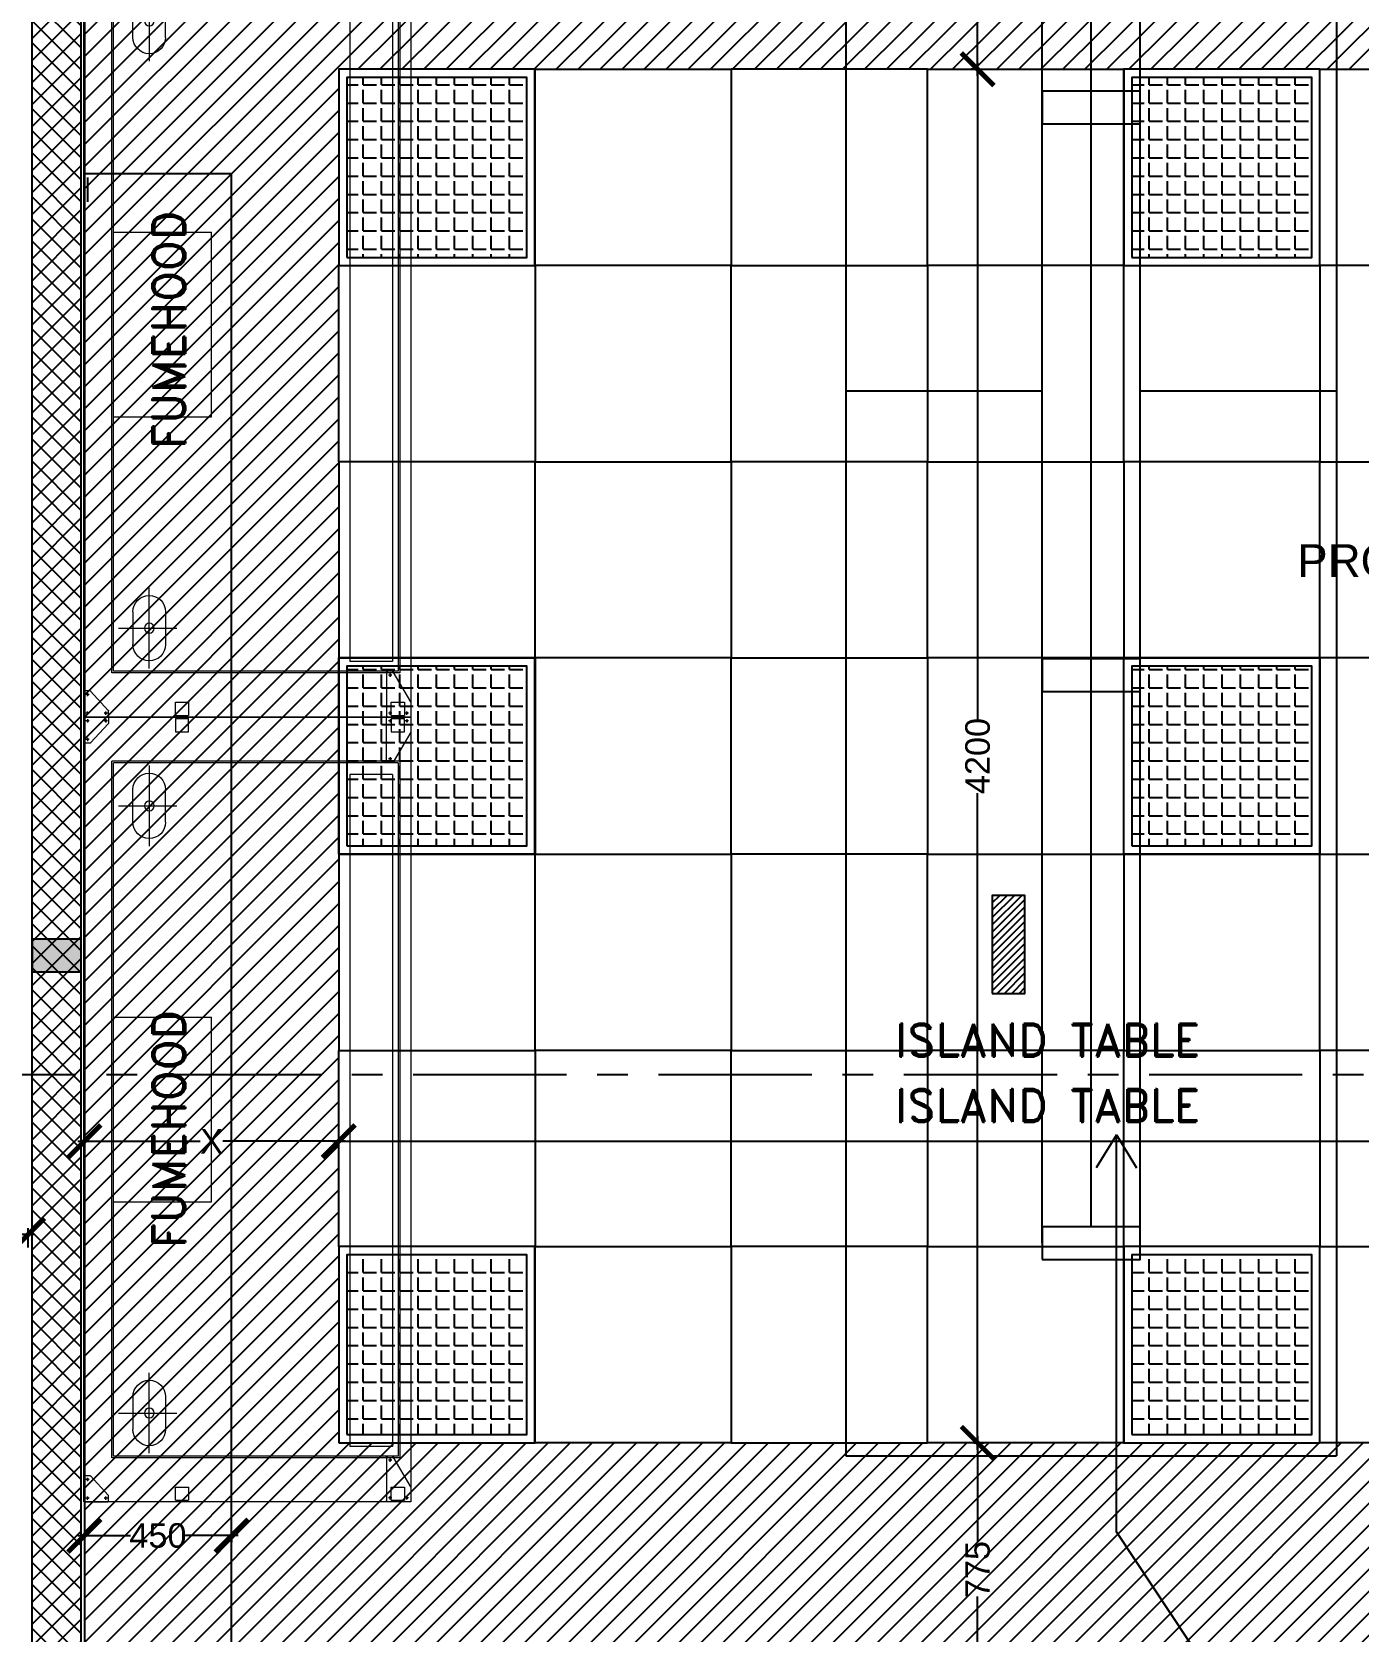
# Model space of a CAD drawing. Header units: millimetres. Extents: x -661525 to 498941, y 282148 to 1359693.
# Drawn here: x -340626 to -336568, y 444329 to 449222 of the extents above; entities that cross this region are included whole.
import ezdxf

# ---------------------------------------------------------------- set-up
doc = ezdxf.new("R2010")
doc.units = ezdxf.units.MM
doc.header["$LTSCALE"] = 2.5
doc.header["$PDMODE"] = 35
doc.header["$PDSIZE"] = 15
doc.linetypes.add('CENTER', pattern=[2, 1.25, -0.25, 0.25, -0.25])
doc.linetypes.add('DASHED', pattern=[0.75, 0.5, -0.25])
doc.layers.get('0').update_dxf_attribs({"linetype": 'CONTINUOUS'})
doc.layers.get('DEFPOINTS').update_dxf_attribs({"linetype": 'CONTINUOUS'})
for name, color, linetype in [('A-ANNO-GRID', 5, 'CENTER'), ('A-ANNO-TEXT', 7, 'CONTINUOUS'), ('A-COLS', 7, 'CONTINUOUS'), ('A-COLS-PATT', 252, 'CONTINUOUS'), ('A-WALL-2', 8, 'CONTINUOUS'), ('A-WALL-PATT-150', 8, 'CONTINUOUS'), ('A-WALL-PLAS', 8, 'CONTINUOUS'), ('CEILING', 11, 'CONTINUOUS'), ('I-FURN', 14, 'CONTINUOUS'), ('I-PART-FULL', 3, 'CONTINUOUS')]:
    doc.layers.add(name, color=color, linetype=linetype)
doc.layers.add('DIM', color=47, linetype='CONTINUOUS', lineweight=18)
doc.layers.add('lab furniture', color=34, linetype='CONTINUOUS', lineweight=18)
doc.styles.add('ARIAL', font='arial.ttf')
doc.styles.add('COMPLEX', font='complex.shx', dxfattribs={"width": 0.8})
doc.styles.add('ROMAND', font='ROMAND')
doc.dimstyles.new('TICK100', dxfattribs={"dimtxt": 250, "dimasz": 200, "dimexe": 150, "dimexo": 10, "dimgap": 50, "dimtad": 0, "dimdec": 0, "dimrnd": 5, "dimzin": 1, "dimdsep": 46, "dimtxsty": 'COMPLEX', "dimblk1": 'ARCHTICK', "dimblk2": 'ARCHTICK', "dimsah": 1, "dimcen": 0.09375, "dimdle": 150, "dimclrd": 11, "dimclre": 11, "dimclrt": 7, "dimadec": 0, "dimazin": 0, "dimtfac": 1, "dimtdec": 0, "dimtofl": 0, "dimtmove": 0, "dimatfit": 3, "dimldrblk": 'OPEN90', "dimfxl": 1, "dimtolj": 1, "dimtzin": 1, "dimarcsym": 0})

# ---------------------------------------------------------------- blocks, each defined once
blk = doc.blocks.new('LIGHTS')
at = {"layer": 'CEILING', "transparency": 33554687}
h = blk.add_hatch(dxfattribs=at)
h.set_pattern_fill('ANGLE', color=40, scale=8)
h.set_pattern_definition([(0, (-357159.19, 594292.36), (0, 55.88), [40.64, -15.24]), (90, (-357159.19, 594292.36), (-55.88, 3e-15), [40.64, -15.24])])
h.paths.add_polyline_path([(-357709.2, 594292.4), (-357159.2, 594292.4), (-357159.2, 594842.4), (-357709.2, 594842.4)])
at = {"layer": 'CEILING', "color": 40}
for points in [[(-357734.2, 594267.4), (-357134.2, 594267.4), (-357134.2, 594867.4), (-357734.2, 594867.4)], [(-357709.2, 594292.4), (-357159.2, 594292.4), (-357159.2, 594842.4), (-357709.2, 594842.4)]]:
    blk.add_lwpolyline(points, close=True, dxfattribs=at)
blk = doc.blocks.new('_ARCHTICK')
at = {"color": 0, "linetype": 'ByBlock', "const_width": 0.15}
blk.add_lwpolyline([(-0.5, -0.5), (0.5, 0.5)], dxfattribs=at)
blk = doc.blocks.new('*D180')
at = {"layer": 'CEILING', "color": 8, "lineweight": -2, "transparency": 16777216}
for p, q in [((-341657.6, 445544.1), (-341245.8, 445544.1)), ((-341637.6, 445504.6), (-341637.6, 445564.1)), ((-340617.6, 445544.1), (-341029.5, 445544.1)), ((-340637.6, 445504.6), (-340637.6, 445564.1))]:
    blk.add_line(p, q, dxfattribs=at)
at = {"layer": 'DEFPOINTS', "color": 0, "transparency": 16777216}
for p in [(-341637.6, 445544.1), (-341637.6, 445504.6), (-340637.6, 445504.6)]:
    blk.add_point(p, dxfattribs=at)
at = {"layer": 'CEILING', "color": 8, "lineweight": -2, "transparency": 16777216, "xscale": 100, "yscale": 100, "zscale": 100, "rotation": 180}
blk.add_blockref('_ARCHTICK', (-341637.6, 445544.1), dxfattribs=at)
at = {"layer": 'CEILING', "color": 8, "lineweight": -2, "transparency": 16777216, "xscale": 100, "yscale": 100, "zscale": 100}
blk.add_blockref('_ARCHTICK', (-340637.6, 445544.1), dxfattribs=at)
at = {"layer": 'CEILING', "color": 1, "transparency": 16777216, "insert": (-341137.6, 445544.1), "char_height": 75, "attachment_point": 5, "style": 'ARIAL'}
blk.add_mtext('\\A1;1000', dxfattribs=at)
blk = doc.blocks.new('*D188')
at = {"layer": 'CEILING', "color": 8, "lineweight": -2, "transparency": 16777216}
for p, q in [((-340485.6, 444623.6), (-340324.6, 444623.6)), ((-340465.6, 444627.9), (-340465.6, 444603.6)), ((-339995.3, 444623.6), (-340156.4, 444623.6)), ((-340015.3, 444627.9), (-340015.3, 444603.6))]:
    blk.add_line(p, q, dxfattribs=at)
at = {"layer": 'DEFPOINTS', "color": 0, "transparency": 16777216}
for p in [(-340465.6, 444627.9), (-340015.3, 444627.9), (-340015.3, 444623.6)]:
    blk.add_point(p, dxfattribs=at)
at = {"layer": 'CEILING', "color": 8, "lineweight": -2, "transparency": 16777216, "xscale": 100, "yscale": 100, "zscale": 100, "rotation": 180}
blk.add_blockref('_ARCHTICK', (-340465.6, 444623.6), dxfattribs=at)
at = {"layer": 'CEILING', "color": 8, "lineweight": -2, "transparency": 16777216, "xscale": 100, "yscale": 100, "zscale": 100}
blk.add_blockref('_ARCHTICK', (-340015.3, 444623.6), dxfattribs=at)
at = {"layer": 'CEILING', "color": 1, "transparency": 16777216, "insert": (-340240.5, 444623.6), "char_height": 75, "attachment_point": 5, "style": 'ARIAL'}
blk.add_mtext('\\A1;450', dxfattribs=at)
blk = doc.blocks.new('*D189')
at = {"layer": 'CEILING', "color": 8, "lineweight": -2, "transparency": 16777216}
for p, q in [((-340485.6, 445829.6), (-340111, 445829.6)), ((-340465.6, 445818.9), (-340465.6, 445849.6)), ((-339667.6, 445829.6), (-340042.3, 445829.6)), ((-339687.6, 445818.9), (-339687.6, 445849.6))]:
    blk.add_line(p, q, dxfattribs=at)
at = {"layer": 'DEFPOINTS', "color": 0, "transparency": 16777216}
for p in [(-340465.6, 445818.9), (-339687.6, 445829.6), (-339687.6, 445818.9)]:
    blk.add_point(p, dxfattribs=at)
at = {"layer": 'CEILING', "color": 8, "lineweight": -2, "transparency": 16777216, "xscale": 100, "yscale": 100, "zscale": 100, "rotation": 180}
blk.add_blockref('_ARCHTICK', (-340465.6, 445829.6), dxfattribs=at)
at = {"layer": 'CEILING', "color": 8, "lineweight": -2, "transparency": 16777216, "xscale": 100, "yscale": 100, "zscale": 100}
blk.add_blockref('_ARCHTICK', (-339687.6, 445829.6), dxfattribs=at)
at = {"layer": 'CEILING', "color": 1, "transparency": 16777216, "insert": (-340076.6, 445829.6), "char_height": 75, "attachment_point": 5, "style": 'ARIAL'}
blk.add_mtext('\\A1;X', dxfattribs=at)
blk = doc.blocks.new('*D190')
at = {"layer": 'CEILING', "color": 8, "lineweight": -2, "transparency": 16777216}
for p, q in [((-339707.6, 445829.6), (-335899.1, 445829.6)), ((-339687.6, 445818.9), (-339687.6, 445849.6)), ((-331867.6, 445829.6), (-335676.2, 445829.6)), ((-331887.6, 445805.5), (-331887.6, 445849.6))]:
    blk.add_line(p, q, dxfattribs=at)
at = {"layer": 'DEFPOINTS', "color": 0, "transparency": 16777216}
for p in [(-339687.6, 445818.9), (-331887.6, 445829.6), (-331887.6, 445805.5)]:
    blk.add_point(p, dxfattribs=at)
at = {"layer": 'CEILING', "color": 8, "lineweight": -2, "transparency": 16777216, "xscale": 100, "yscale": 100, "zscale": 100, "rotation": 180}
blk.add_blockref('_ARCHTICK', (-339687.6, 445829.6), dxfattribs=at)
at = {"layer": 'CEILING', "color": 8, "lineweight": -2, "transparency": 16777216, "xscale": 100, "yscale": 100, "zscale": 100}
blk.add_blockref('_ARCHTICK', (-331887.6, 445829.6), dxfattribs=at)
at = {"layer": 'CEILING', "color": 1, "transparency": 16777216, "insert": (-335787.6, 445829.6), "char_height": 75, "attachment_point": 5, "style": 'ARIAL'}
blk.add_mtext('\\A1;7800', dxfattribs=at)
blk = doc.blocks.new('*D192')
at = {"layer": 'CEILING', "color": 8, "lineweight": -2, "transparency": 16777216}
for p, q in [((-337746.3, 444907.5), (-337714.1, 444907.5)), ((-337734.1, 444927.5), (-337734.1, 444602.6)), ((-337734.1, 444112.2), (-337734.1, 444437.1)), ((-337746.3, 444132.2), (-337714.1, 444132.2))]:
    blk.add_line(p, q, dxfattribs=at)
at = {"layer": 'DEFPOINTS', "color": 0, "transparency": 16777216}
for p in [(-337746.3, 444907.5), (-337734.1, 444907.5), (-337746.3, 444132.2)]:
    blk.add_point(p, dxfattribs=at)
at = {"layer": 'CEILING', "color": 8, "lineweight": -2, "transparency": 16777216, "xscale": 100, "yscale": 100, "zscale": 100}
for p, rotation in [((-337734.1, 444907.5), 90), ((-337734.1, 444132.2), 270)]:
    blk.add_blockref('_ARCHTICK', p, dxfattribs=dict(at, rotation=rotation))
at = {"layer": 'CEILING', "color": 1, "transparency": 16777216, "insert": (-337734.1, 444519.9), "char_height": 75, "attachment_point": 5, "rotation": 90, "style": 'ARIAL'}
blk.add_mtext('\\A1;775', dxfattribs=at)
blk = doc.blocks.new('*D193')
at = {"layer": 'CEILING', "color": 8, "lineweight": -2, "transparency": 16777216}
for p, q in [((-337734.1, 449127.5), (-337734.1, 447120.7)), ((-337734.1, 449107.5), (-337714.1, 449107.5)), ((-337734.1, 444887.5), (-337734.1, 446894.3)), ((-337746.3, 444907.5), (-337714.1, 444907.5))]:
    blk.add_line(p, q, dxfattribs=at)
at = {"layer": 'DEFPOINTS', "color": 0, "transparency": 16777216}
for p in [(-337734.1, 449107.5), (-337734.1, 449107.5), (-337746.3, 444907.5)]:
    blk.add_point(p, dxfattribs=at)
at = {"layer": 'CEILING', "color": 8, "lineweight": -2, "transparency": 16777216, "xscale": 100, "yscale": 100, "zscale": 100}
for p, rotation in [((-337734.1, 449107.5), 90), ((-337734.1, 444907.5), 270)]:
    blk.add_blockref('_ARCHTICK', p, dxfattribs=dict(at, rotation=rotation))
at = {"layer": 'CEILING', "color": 1, "transparency": 16777216, "insert": (-337734.1, 447007.5), "char_height": 75, "attachment_point": 5, "rotation": 90, "style": 'ARIAL'}
blk.add_mtext('\\A1;4200', dxfattribs=at)
blk = doc.blocks.new('*D194')
at = {"layer": 'CEILING', "color": 8, "lineweight": -2, "transparency": 16777216}
for p, q in [((-337734.1, 449798.8), (-337734.1, 449477.5)), ((-337734.1, 449778.8), (-337754.1, 449778.8)), ((-337734.1, 449087.5), (-337734.1, 449408.8)), ((-337734.1, 449107.5), (-337754.1, 449107.5))]:
    blk.add_line(p, q, dxfattribs=at)
at = {"layer": 'DEFPOINTS', "color": 0, "transparency": 16777216}
for p in [(-337734.1, 449778.8), (-337734.1, 449778.8), (-337734.1, 449107.5)]:
    blk.add_point(p, dxfattribs=at)
at = {"layer": 'CEILING', "color": 8, "lineweight": -2, "transparency": 16777216, "xscale": 100, "yscale": 100, "zscale": 100}
for p, rotation in [((-337734.1, 449778.8), 90), ((-337734.1, 449107.5), 270)]:
    blk.add_blockref('_ARCHTICK', p, dxfattribs=dict(at, rotation=rotation))
at = {"layer": 'CEILING', "color": 1, "transparency": 16777216, "insert": (-337734.1, 449443.2), "char_height": 75, "attachment_point": 5, "rotation": 90, "style": 'ARIAL'}
blk.add_mtext('\\A1;X', dxfattribs=at)
blk = doc.blocks.new('1800')
at = {"layer": 'lab furniture', "color": 8, "ltscale": 40}
for p, q in [((38363625.4, 110674.7), (38363717.5, 110621.4)), ((38363715.5, 110600.2), (38363583.5, 110600.2)), ((38363719.5, 110617.9), (38363719.5, 110604.2)), ((38363581.7, 109750.4), (38363598.5, 109750.4)), ((38363599.9, 109749.9), (38363658.8, 109695.9)), ((38365959, 109749.9), (38365900.1, 109695.9)), ((38365977.2, 109750.4), (38365960.5, 109750.4)), ((38363659.5, 109694.3), (38363659.5, 109677.5)), ((38365899.5, 109694.3), (38365899.5, 109677.5))]:
    blk.add_line(p, q, dxfattribs=at)
at = {"layer": 'lab furniture', "color": 8, "ltscale": 300}
for p, q in [((38365933.5, 110674.7), (38365841.5, 110621.4)), ((38365844.5, 110641.2), (38363714.5, 110641.2)), ((38363714.5, 110641.2), (38363714.5, 109761.2)), ((38365839.5, 110636.2), (38363719.5, 110636.2)), ((38363719.5, 110636.2), (38363719.5, 109766.2)), ((38365839.5, 110636.2), (38365839.5, 109766.2)), ((38365844.5, 110641.2), (38365844.5, 109761.2)), ((38365803.9, 110618.7), (38363748.9, 110618.7)), ((38365803.9, 110618.7), (38365803.9, 110488.7)), ((38365839.5, 110617.9), (38365839.5, 110604.2)), ((38365843.5, 110600.2), (38365975.5, 110600.2)), ((38365856.5, 110612.2), (38365846.4, 110612.2)), ((38365851.5, 110617.3), (38365851.5, 110607.1)), ((38365803.9, 110488.7), (38363748.9, 110488.7)), ((38363714.5, 109761.2), (38365844.5, 109761.2)), ((38363719.5, 109766.2), (38365839.5, 109766.2))]:
    blk.add_line(p, q, dxfattribs=at)
at = {"layer": 'lab furniture', "color": 8, "ltscale": 20}
for p, q in [((38363624.5, 110655.2), (38363584.5, 110655.2)), ((38363624.5, 110655.2), (38363584.5, 110655.2)), ((38363584.5, 110615.2), (38363584.5, 110655.2)), ((38363624.5, 110615.2), (38363624.5, 110655.2)), ((38365934.5, 110655.2), (38365974.5, 110655.2)), ((38365934.5, 110615.2), (38365934.5, 110655.2)), ((38365974.5, 110615.2), (38365974.5, 110655.2)), ((38363584.5, 110615.2), (38363624.5, 110615.2)), ((38365974.5, 110615.2), (38365934.5, 110615.2)), ((38363624.5, 109995.2), (38363584.5, 109995.2)), ((38363584.5, 109955.2), (38363584.5, 109995.2)), ((38363624.5, 109955.2), (38363624.5, 109995.2)), ((38365934.5, 109995.2), (38365974.5, 109995.2)), ((38365934.5, 109955.2), (38365934.5, 109995.2)), ((38365974.5, 109955.2), (38365974.5, 109995.2)), ((38363584.5, 109955.2), (38363624.5, 109955.2)), ((38365974.5, 109955.2), (38365934.5, 109955.2))]:
    blk.add_line(p, q, dxfattribs=at)
at = {"layer": 'lab furniture', "color": 8}
for p, q in [((38363586.4, 110663.2), (38363596.5, 110663.2)), ((38363591.5, 110668.3), (38363591.5, 110658.1)), ((38365972.5, 110663.2), (38365962.4, 110663.2)), ((38365967.5, 110668.3), (38365967.5, 110658.1)), ((38363586.4, 110612.2), (38363596.5, 110612.2)), ((38363591.5, 110617.3), (38363591.5, 110607.1)), ((38363702.4, 110612.2), (38363712.5, 110612.2)), ((38363707.5, 110617.3), (38363707.5, 110607.1)), ((38365972.5, 110612.2), (38365962.4, 110612.2)), ((38365967.5, 110617.3), (38365967.5, 110607.1)), ((38363579.5, 110125.2), (38363579.5, 109675.2)), ((38364497, 109765.3), (38364497, 110065.2)), ((38364497, 110065.2), (38365062, 110065.2)), ((38365062, 109765.3), (38365062, 110065.2)), ((38363579.5, 109677.5), (38363579.5, 109748.2)), ((38363586.1, 109742.3), (38363596.2, 109742.3)), ((38363591.1, 109747.4), (38363591.1, 109737.2)), ((38365062, 109765.3), (38364497, 109765.3)), ((38365972.9, 109742.3), (38365962.7, 109742.3)), ((38365967.9, 109747.4), (38365967.9, 109737.2)), ((38365979.5, 109677.5), (38365979.5, 109748.2)), ((38365979.5, 109677.5), (38365979.5, 109748.2)), ((38363657.2, 109675.2), (38363581.7, 109675.2)), ((38363586.1, 109686.8), (38363596.2, 109686.8)), ((38363591.1, 109691.9), (38363591.1, 109681.7)), ((38363642.9, 109686.8), (38363653, 109686.8)), ((38363647.9, 109691.9), (38363647.9, 109681.7)), ((38365901.7, 109675.2), (38365977.2, 109675.2)), ((38365916.1, 109686.8), (38365905.9, 109686.8)), ((38365911, 109691.9), (38365911, 109681.7)), ((38365972.9, 109686.8), (38365962.7, 109686.8)), ((38365967.9, 109691.9), (38365967.9, 109681.7))]:
    blk.add_line(p, q, dxfattribs=at)
at = {"layer": 'lab furniture', "color": 8, "ltscale": 85}
for p, q in [((38363748.9, 110618.7), (38363748.9, 110488.7)), ((38363901.2, 109925.2), (38363801.2, 109925.2)), ((38365657.8, 109925.2), (38365757.8, 109925.2)), ((38363901.2, 109825.2), (38363801.2, 109825.2)), ((38365657.8, 109825.2), (38365757.8, 109825.2))]:
    blk.add_line(p, q, dxfattribs=at)
at = {"layer": 'lab furniture', "color": 8, "ltscale": 30}
for p, q in [((38363850.9, 109781.2), (38363851.2, 109959.7)), ((38365708, 109781.2), (38365707.8, 109959.7)), ((38363727.9, 109875.2), (38363974.4, 109875.2)), ((38365831, 109875.2), (38365584.5, 109875.2))]:
    blk.add_line(p, q, dxfattribs=at)
at = {"layer": 'lab furniture', "color": 8}
blk.add_lwpolyline([(38363579.5, 110675.2), (38363579.5, 109675.2), (38365979.5, 109675.2), (38365979.5, 110675.2)], close=True, dxfattribs=at)
at = {"layer": 'lab furniture', "color": 8, "ltscale": 40}
for centre in [(38363591.5, 110663.2), (38365967.5, 110663.2), (38363591.5, 110612.2), (38363707.5, 110612.2), (38365967.5, 110612.2), (38363591.1, 109742.3), (38365967.8, 109742.3), (38363591.1, 109686.8), (38363647.9, 109686.8), (38365911, 109686.8), (38365967.8, 109686.8)]:
    blk.add_circle(centre, 2.5, dxfattribs=at)
at = {"layer": 'lab furniture', "color": 8, "ltscale": 300}
blk.add_circle((38365851.5, 110612.2), 2.5, dxfattribs=at)
at = {"layer": 'lab furniture', "color": 8, "ltscale": 85}
for centre in [(38363851.2, 109875.2), (38365707.8, 109875.2)]:
    blk.add_circle(centre, 15, dxfattribs=at)
at = {"layer": 'lab furniture', "color": 8, "ltscale": 40}
for centre, radius, start, end in [((38363623.4, 110671.2), 4, 59.9314, 90), ((38363715.5, 110604.2), 4, 270, 0), ((38363715.5, 110617.9), 4, 0, 59.9314), ((38365975.5, 110604.2), 4, 270, 0), ((38363581.7, 109748.2), 2.27, 90, 180), ((38363598.5, 109748.2), 2.27, 47.5029, 90), ((38365960.5, 109748.2), 2.27, 90, 132.4971), ((38365977.2, 109748.2), 2.27, 0, 90), ((38365981.7, 109748.2), 2.27, 90, 180), ((38363657.2, 109694.3), 2.27, 0, 47.5029), ((38365901.7, 109694.3), 2.27, 132.4971, 180), ((38363657.2, 109677.5), 2.27, 270, 0), ((38365901.7, 109677.5), 2.27, 180, 270)]:
    blk.add_arc(centre, radius, start, end, dxfattribs=at)
at = {"layer": 'lab furniture', "color": 8}
for centre, start, end in [((38365935.5, 110671.2), 90, 120.0686), ((38363583.5, 110604.2), 180, 270)]:
    blk.add_arc(centre, 4, start, end, dxfattribs=at)
at = {"layer": 'lab furniture', "color": 8, "ltscale": 300}
for centre, start, end in [((38365843.5, 110617.9), 120.0686, 180), ((38365843.5, 110604.2), 180, 270)]:
    blk.add_arc(centre, 4, start, end, dxfattribs=at)
at = {"layer": 'lab furniture', "color": 8, "ltscale": 85}
for centre, start, end in [((38363801.2, 109875.2), 90, 270), ((38363901.2, 109875.2), 270, 90), ((38365657.8, 109875.2), 90, 270), ((38365757.8, 109875.2), 270, 90)]:
    blk.add_arc(centre, 50, start, end, dxfattribs=at)

msp = doc.modelspace()

# ---------------------------------------------------------------- hatches: boundary and pattern name
at = {"layer": 'A-COLS-PATT'}
h = msp.add_hatch(color=254, dxfattribs=at)
h.dxf.hatch_style = 1
h.paths.add_polyline_path([(-340625.6, 446347.2), (-340475.6, 446347.2), (-340475.6, 446447.2), (-340625.6, 446447.2)])
at = {"layer": 'A-WALL-PATT-150'}
h = msp.add_hatch(dxfattribs=at)
h.set_pattern_fill('ANSI37', color=254, scale=15, angle=360, style=0)
h.set_pattern_definition([(45, (2e-09, -328214.335), (-33.6759605, 33.6759605), []), (135, (2e-09, -328214.335), (-33.6759605, -33.6759605), [])])
h.paths.add_polyline_path([(-340626.6, 452862.8), (-340476.6, 452862.8), (-340475.6, 453651.8), (-340625.6, 453651.8)])
h.paths.add_polyline_path([(-340475.6, 451942.8), (-340625.6, 451942.8), (-340625.6, 443024.3), (-340475.6, 443024.3)])
at = {"layer": 'CEILING', "transparency": 33554607}
h = msp.add_hatch(dxfattribs=at)
h.set_pattern_fill('ANSI31', color=254, scale=15)
h.set_pattern_definition([(45, (-674992.925, 1033030.065), (-33.6759605, 33.6759605), [])])
h.paths.add_polyline_path([(-340100.6, 448788.2), (-340465.6, 448788.2), (-340465.6, 444134.9), (-340100.6, 444134.9)])
h.paths.add_polyline_path([(-340015.3, 448788.2), (-340100.6, 448788.2), (-340100.6, 444134.9), (-340015.3, 444134.9)], flags=17)
h.paths.add_polyline_path([(-333536, 443088.1), (-335100.3, 443088.1), (-335100.3, 443377.7, -0.184629), (-335167, 443352.2), (-335167, 442946.7)])
h.paths.add_polyline_path([(-332637.6, 443617.6), (-333087.6, 443578.6), (-333087.6, 443552.2, -0.414214), (-332987.6, 443452.2), (-332637.6, 443452.2)])
h.paths.add_polyline_path([(-332637.6, 444120.2), (-333087.6, 444120.2), (-333087.6, 443578.6), (-332637.6, 443617.6)])
h.paths.add_polyline_path([(-336100.6, 444907.5), (-336550.6, 444907.5), (-336550.6, 444132.2), (-336100.6, 444132.2)])
h.paths.add_polyline_path([(-337246.3, 444120.2), (-337696.3, 444120.2), (-337696.3, 443452.2), (-337346.3, 443452.2, -0.414214), (-337246.3, 443552.2)])
h.paths.add_polyline_path([(-337246.3, 443352.2, -0.414214), (-337346.3, 443452.2), (-337696.3, 443452.2), (-337696.3, 443179.1), (-337246.3, 443218.1)])
h.paths.add_polyline_path([(-337246.3, 443218.1), (-337696.3, 443179.1), (-337696.3, 442727.4), (-337246.3, 442766.4)])
h.paths.add_polyline_path([(-337246.3, 442766.4), (-337696.3, 442727.4), (-337696.3, 442640.8), (-337246.3, 442679.5)])
h.paths.add_polyline_path([(-336637.6, 442819.2), (-337246.3, 442766.4), (-337246.3, 442679.5), (-336637.6, 442731.8)])
h.paths.add_polyline_path([(-336637.6, 443270.9), (-337246.3, 443218.1), (-337246.3, 442766.4), (-336637.6, 442819.2)])
h.paths.add_polyline_path([(-336637.6, 443384.1), (-336550.6, 443384.1), (-336550.6, 443452.2), (-337146.3, 443452.2, -0.414214), (-337246.3, 443352.2), (-337246.3, 443218.1), (-336637.6, 443270.9)])
h.paths.add_polyline_path([(-336550.6, 444120.2), (-337246.3, 444120.2), (-337246.3, 443552.2, -0.414214), (-337146.3, 443452.2), (-336550.6, 443452.2)])
h.paths.add_polyline_path([(-336100.6, 444120.2), (-336550.6, 444120.2), (-336550.6, 443452.2), (-336100.6, 443452.2)])
h.paths.add_polyline_path([(-335167, 444120.2), (-336100.6, 444120.2), (-336100.6, 443452.2), (-335267, 443452.2, -0.414214), (-335167, 443552.2)])
h.paths.add_polyline_path([(-336100.6, 443452.2), (-336550.6, 443452.2), (-336550.6, 443384.1), (-336100.6, 443384.1)])
h.paths.add_polyline_path([(-335267, 443452.2), (-336100.6, 443452.2), (-336100.6, 443384.1), (-336013.6, 443384.1), (-336013.6, 443325), (-335246.4, 443391.5, -0.164671)])
h.paths.add_polyline_path([(-335167, 443352.2, -0.233609), (-335246.4, 443391.5), (-336013.6, 443325), (-336013.6, 442873.3), (-335167, 442946.7)])
h.paths.add_polyline_path([(-335167, 442946.7), (-336013.6, 442873.3), (-336013.6, 442784.2), (-335167, 442784.2)])
h.paths.add_polyline_path([(-333087.6, 443126.9), (-335167, 442946.7), (-335167, 442784.2), (-334709.3, 442784.2), (-334709.3, 442784.2), (-334634.3, 442784.2), (-333087.6, 442784.2)])
h.paths.add_polyline_path([(-332637.6, 443165.9), (-333087.6, 443126.9), (-333087.6, 442784.2), (-334634.3, 442784.2), (-334634.3, 442739.3), (-334268.4, 442739.3), (-334268.4, 442739.3), (-334265.4, 442739.3), (-334077.4, 442717.8), (-334077.4, 442739.3), (-334077.4, 442739.3), (-334077.4, 442739.3), (-334071.4, 442739.3), (-334071.4, 442739.3), (-333815.4, 442739.3), (-333815.4, 442738.3), (-333568.4, 442738.3), (-333568.4, 442739.3), (-333565.3, 442739.3), (-333565.3, 442717.3), (-333377.4, 442717.3), (-333377.4, 442739.3), (-333374.4, 442739.3), (-333008.5, 442739.3), (-333008.5, 442784.2), (-332933.5, 442784.2), (-332637.6, 442784.2)])
h.paths.add_polyline_path([(-332637.6, 443452.2), (-332987.6, 443452.2, -0.414214), (-333087.6, 443352.2), (-333087.6, 443126.9), (-332637.6, 443165.9)])
h.paths.add_polyline_path([(-333087.6, 443372.2, -0.414214), (-333167.6, 443452.2, -0.414214), (-333087.6, 443532.2), (-333087.6, 444120.2), (-335167, 444120.2), (-335167, 443552.2, -0.49886), (-335070.9, 443424.6), (-333536, 443424.6), (-333536, 443088.1), (-333087.6, 443126.9)])
h.paths.add_polyline_path([(-340100.6, 449778.8), (-340465.6, 449778.8), (-340465.6, 448788.2), (-340100.6, 448788.2)])
h.paths.add_polyline_path([(-336550.6, 449778.8), (-337689.6, 449778.8), (-339465.6, 449778.8), (-340100.6, 449778.8), (-340100.6, 448788.2), (-340015.3, 448788.2), (-340015.3, 444134.9), (-339572.5, 444134.9), (-337796.3, 444132.2), (-337696.3, 444132.2), (-336550.6, 444132.2), (-336550.6, 444907.5), (-336687.6, 444907.5), (-337287.6, 444907.5), (-337887.6, 444907.5), (-338487.6, 444907.5), (-339087.6, 444907.5), (-339687.6, 444907.5), (-339687.6, 445507.5), (-339687.6, 446107.5), (-339687.6, 446707.5), (-339687.6, 447307.5), (-339687.6, 447907.5), (-339687.6, 448507.5), (-339687.6, 449107.5), (-339087.6, 449107.5), (-338487.6, 449107.5), (-337887.6, 449107.5), (-337287.6, 449107.5), (-336687.6, 449107.5), (-336550.6, 449107.5)])
h.paths.add_polyline_path([(-336100.6, 449778.8), (-336550.6, 449778.8), (-336550.6, 449107.5), (-336100.6, 449107.5)])
h.paths.add_polyline_path([(-332550.6, 449778.8), (-336100.6, 449778.8), (-336100.6, 449107.5), (-336087.6, 449107.5), (-335487.6, 449107.5), (-334887.6, 449107.5), (-334287.6, 449107.5), (-333687.6, 449107.5), (-333087.6, 449107.5), (-332550.6, 449107.5)])
h.paths.add_polyline_path([(-334292, 449225), (-335856.3, 449225), (-335856.3, 449561.5), (-334292, 449561.5)], flags=16)
h.paths.add_polyline_path([(-332100.6, 449778.8), (-332550.6, 449778.8), (-332550.6, 449107.5), (-332487.6, 449107.5), (-332100.6, 449107.5)])
h.paths.add_polyline_path([(-331437.6, 449778.8), (-332100.6, 449778.8), (-332100.6, 449107.5), (-331887.6, 449107.5), (-331887.6, 448507.5), (-331887.6, 447907.5), (-331887.6, 447307.5), (-331887.6, 446707.5), (-331887.6, 446107.5), (-331887.6, 445507.5), (-331887.6, 444907.5), (-332100.6, 444907.5), (-332100.6, 444152.9), (-331437.6, 444152.9), (-331437.6, 445152.9)])
h.paths.add_polyline_path([(-332100.6, 444907.5), (-332487.6, 444907.5), (-332550.6, 444907.5), (-332550.6, 444152.9), (-332100.6, 444152.9)])
h.paths.add_polyline_path([(-332550.6, 444907.5), (-333087.6, 444907.5), (-333687.6, 444907.5), (-334287.6, 444907.5), (-334887.6, 444907.5), (-335487.6, 444907.5), (-336100.6, 444907.5), (-336100.6, 444132.2), (-332637.6, 444132.2), (-332637.6, 444152.9), (-332550.6, 444152.9)])
h.paths.add_polyline_path([(-334097.5, 444341.2), (-335661.8, 444341.2), (-335661.8, 444677.7), (-334097.5, 444677.7)], flags=16)
h.paths.add_polyline_path([(-335813, 449209.6), (-334309.3, 449209.6), (-334309.3, 449615.2), (-335813, 449615.2)], flags=24)
h.paths.add_polyline_path([(-335618.5, 444325.8), (-334114.8, 444325.8), (-334114.8, 444731.5), (-335618.5, 444731.5)], flags=24)
h.paths.add_polyline_path([(-336315.2, 443731.6), (-336097.2, 443731.6), (-336097.2, 443886.2), (-336315.2, 443886.2)], flags=9)
h.paths.add_polyline_path([(-335473.5, 443398.6), (-335473.5, 443506), (-335628, 443506), (-335628, 443398.6)], flags=9)
h.paths.add_polyline_path([(-334235.9, 443731.6), (-334017.9, 443731.6), (-334017.9, 443886.2), (-334235.9, 443886.2)], flags=24)
h.paths.add_polyline_path([(-332967, 443729.3), (-332754.6, 443729.3), (-332754.6, 443883.9), (-332967, 443883.9)], flags=24)
h.paths.add_polyline_path([(-340344.8, 444545.8), (-340132.5, 444545.8), (-340132.5, 444700.3), (-340344.8, 444700.3)], flags=24)
h.paths.add_polyline_path([(-340130.2, 445751.1), (-340022.9, 445751.1), (-340022.9, 445905.7), (-340130.2, 445905.7)], flags=9)
at = {"layer": 'CEILING', "transparency": 33554687}
h = msp.add_hatch(dxfattribs=at)
h.set_pattern_fill('ANSI31', color=5, scale=5)
h.set_pattern_definition([(45, (-332937.645, 446281.522), (-11.22532, 11.22532), [])])
h.paths.add_polyline_path([(-337689.6, 446281.5), (-337589.6, 446281.5), (-337589.6, 446581.5), (-337689.6, 446581.5)])
h.paths.add_polyline_path([(-333037.6, 446281.5), (-332937.6, 446281.5), (-332937.6, 446581.5), (-333037.6, 446581.5)])

# ---------------------------------------------------------------- linework, layer by layer
at = {"layer": 'A-ANNO-GRID', "color": 252, "ltscale": 150}
msp.add_line((-397960.1, 446034.1), (-318611.4, 446034.1), dxfattribs=at)
at = {"layer": 'A-ANNO-TEXT', "color": 254, "ltscale": 0.5}
for p, q in [((-337310, 445849.1, 4.9), (-337372.1, 445748.1, 4.9)), ((-337310, 445849.1, 4.9), (-337372.1, 445748.1, 4.9)), ((-337310, 444635, 4.9), (-337310, 445849.1, 4.9)), ((-337310, 445849.1, 4.9), (-337247.9, 445748.1, 4.9)), ((-337310, 444635, 4.9), (-337310, 445849.1, 4.9)), ((-337310, 445849.1, 4.9), (-337247.9, 445748.1, 4.9)), ((-337016.2, 444192.8, 4.9), (-337310, 444635, 4.9))]:
    msp.add_line(p, q, dxfattribs=at)
at = {"layer": 'A-COLS', "color": 254}
msp.add_lwpolyline([(-340625.6, 446347.2), (-340475.6, 446347.2), (-340475.6, 446447.2), (-340625.6, 446447.2)], close=True, dxfattribs=at)
at = {"layer": 'A-WALL-2', "color": 254}
for p, q in [((-340625.6, 443024.3), (-340625.6, 451942.8)), ((-340475.6, 443024.3), (-340475.6, 451942.8))]:
    msp.add_line(p, q, dxfattribs=at)
at = {"layer": 'A-WALL-PLAS', "color": 254}
msp.add_lwpolyline([(-340465.6, 451952.8), (-340465.6, 443037.3)], dxfattribs=at)
at = {"layer": 'CEILING'}
for points in [[(-339687.6, 448507.5), (-339087.6, 448507.5), (-339087.6, 449107.5), (-339687.6, 449107.5)], [(-338487.6, 448507.5), (-339087.6, 448507.5), (-339087.6, 449107.5), (-338487.6, 449107.5)], [(-338487.6, 448507.5), (-337887.6, 448507.5), (-337887.6, 449107.5), (-338487.6, 449107.5)], [(-337287.6, 448507.5), (-337887.6, 448507.5), (-337887.6, 449107.5), (-337287.6, 449107.5)], [(-337287.6, 448507.5), (-336687.6, 448507.5), (-336687.6, 449107.5), (-337287.6, 449107.5)], [(-336087.6, 448507.5), (-336687.6, 448507.5), (-336687.6, 449107.5), (-336087.6, 449107.5)], [(-339687.6, 448507.5), (-339087.6, 448507.5), (-339087.6, 447907.5), (-339687.6, 447907.5)], [(-338487.6, 448507.5), (-339087.6, 448507.5), (-339087.6, 447907.5), (-338487.6, 447907.5)], [(-338487.6, 448507.5), (-337887.6, 448507.5), (-337887.6, 447907.5), (-338487.6, 447907.5)], [(-337287.6, 448507.5), (-337887.6, 448507.5), (-337887.6, 447907.5), (-337287.6, 447907.5)], [(-337287.6, 448507.5), (-336687.6, 448507.5), (-336687.6, 447907.5), (-337287.6, 447907.5)], [(-336087.6, 448507.5), (-336687.6, 448507.5), (-336687.6, 447907.5), (-336087.6, 447907.5)], [(-339687.6, 447307.5), (-339087.6, 447307.5), (-339087.6, 447907.5), (-339687.6, 447907.5)], [(-338487.6, 447307.5), (-339087.6, 447307.5), (-339087.6, 447907.5), (-338487.6, 447907.5)], [(-338487.6, 447307.5), (-337887.6, 447307.5), (-337887.6, 447907.5), (-338487.6, 447907.5)], [(-337287.6, 447307.5), (-337887.6, 447307.5), (-337887.6, 447907.5), (-337287.6, 447907.5)], [(-337287.6, 447307.5), (-336687.6, 447307.5), (-336687.6, 447907.5), (-337287.6, 447907.5)], [(-336087.6, 447307.5), (-336687.6, 447307.5), (-336687.6, 447907.5), (-336087.6, 447907.5)], [(-339687.6, 447307.5), (-339087.6, 447307.5), (-339087.6, 446707.5), (-339687.6, 446707.5)], [(-338487.6, 447307.5), (-339087.6, 447307.5), (-339087.6, 446707.5), (-338487.6, 446707.5)], [(-338487.6, 447307.5), (-337887.6, 447307.5), (-337887.6, 446707.5), (-338487.6, 446707.5)], [(-337287.6, 447307.5), (-337887.6, 447307.5), (-337887.6, 446707.5), (-337287.6, 446707.5)], [(-337287.6, 447307.5), (-336687.6, 447307.5), (-336687.6, 446707.5), (-337287.6, 446707.5)], [(-336087.6, 447307.5), (-336687.6, 447307.5), (-336687.6, 446707.5), (-336087.6, 446707.5)], [(-339687.6, 446107.5), (-339087.6, 446107.5), (-339087.6, 446707.5), (-339687.6, 446707.5)], [(-338487.6, 446107.5), (-339087.6, 446107.5), (-339087.6, 446707.5), (-338487.6, 446707.5)], [(-338487.6, 446107.5), (-337887.6, 446107.5), (-337887.6, 446707.5), (-338487.6, 446707.5)], [(-337287.6, 446107.5), (-337887.6, 446107.5), (-337887.6, 446707.5), (-337287.6, 446707.5)], [(-337287.6, 446107.5), (-336687.6, 446107.5), (-336687.6, 446707.5), (-337287.6, 446707.5)], [(-336087.6, 446107.5), (-336687.6, 446107.5), (-336687.6, 446707.5), (-336087.6, 446707.5)], [(-339687.6, 446107.5), (-339087.6, 446107.5), (-339087.6, 445507.5), (-339687.6, 445507.5)], [(-338487.6, 446107.5), (-339087.6, 446107.5), (-339087.6, 445507.5), (-338487.6, 445507.5)], [(-338487.6, 446107.5), (-337887.6, 446107.5), (-337887.6, 445507.5), (-338487.6, 445507.5)], [(-337287.6, 446107.5), (-337887.6, 446107.5), (-337887.6, 445507.5), (-337287.6, 445507.5)], [(-337287.6, 446107.5), (-336687.6, 446107.5), (-336687.6, 445507.5), (-337287.6, 445507.5)], [(-336087.6, 446107.5), (-336687.6, 446107.5), (-336687.6, 445507.5), (-336087.6, 445507.5)], [(-339687.6, 444907.5), (-339087.6, 444907.5), (-339087.6, 445507.5), (-339687.6, 445507.5)], [(-338487.6, 444907.5), (-339087.6, 444907.5), (-339087.6, 445507.5), (-338487.6, 445507.5)], [(-338487.6, 444907.5), (-337887.6, 444907.5), (-337887.6, 445507.5), (-338487.6, 445507.5)], [(-337287.6, 444907.5), (-337887.6, 444907.5), (-337887.6, 445507.5), (-337287.6, 445507.5)], [(-337287.6, 444907.5), (-336687.6, 444907.5), (-336687.6, 445507.5), (-337287.6, 445507.5)], [(-336087.6, 444907.5), (-336687.6, 444907.5), (-336687.6, 445507.5), (-336087.6, 445507.5)]]:
    msp.add_lwpolyline(points, close=True, dxfattribs=at)
at = {"layer": 'CEILING', "color": 8, "linetype": 'DASHED'}
msp.add_lwpolyline([(-340015.3, 448788.2), (-340465.6, 448788.2), (-340465.6, 444134.9), (-340015.3, 444134.9)], close=True, dxfattribs=at)
at = {"layer": 'CEILING', "color": 5}
msp.add_lwpolyline([(-337689.6, 446281.5), (-337589.6, 446281.5), (-337589.6, 446581.5), (-337689.6, 446581.5)], close=True, dxfattribs=at)
at = {"layer": 'DIM', "color": 254}
msp.add_line((-340465.6, 444726.9), (-340465.6, 444626.9), dxfattribs=at)
at = {"layer": 'I-FURN', "color": 254}
for p, q in [((-338137.1, 451377.8), (-338137.1, 444867.8)), ((-336637.1, 451377.8), (-336637.1, 444867.8)), ((-337537.1, 445517.8), (-337537.1, 450727.8)), ((-337237.1, 448147.8), (-337237.1, 450743.8)), ((-337387.1, 449041.1), (-337387.1, 450677.8)), ((-337387.1, 448172.8), (-337387.1, 449600.3)), ((-337387.1, 445567.8), (-337387.1, 448941.1)), ((-337237.1, 445567.8), (-337237.1, 448197.8)), ((-337537.1, 448122.8), (-338137.1, 448122.8)), ((-337537.1, 448122.8), (-338137.1, 448122.8)), ((-336637.1, 448122.8), (-337237.1, 448122.8)), ((-336637.1, 448122.8), (-337237.1, 448122.8)), ((-338137.1, 444867.8), (-336637.1, 444867.8))]:
    msp.add_line(p, q, dxfattribs=at)
for points in [[(-337537.1, 448941.1), (-337237.1, 448941.1), (-337237.1, 449041.1), (-337537.1, 449041.1)], [(-337537.1, 447204.5), (-337237.1, 447204.5), (-337237.1, 447304.5), (-337537.1, 447304.5)], [(-337537.1, 445467.8), (-337237.1, 445467.8), (-337237.1, 445567.8), (-337537.1, 445567.8)]]:
    msp.add_lwpolyline(points, close=True, dxfattribs=at)
at = {"layer": 'I-PART-FULL', "color": 254}
msp.add_line((-340455.6, 448776.8), (-340455.6, 448701.8), dxfattribs=at)

# ---------------------------------------------------------------- block references
at = {"layer": 'CEILING'}
for p in [(18046.5, -145759.9), (20446.5, -145759.9), (18046.5, -147559.9), (20446.5, -147559.9), (18046.5, -149359.9), (20446.5, -149359.9)]:
    msp.add_blockref('LIGHTS', p, dxfattribs=at)
at = {"layer": 'lab furniture', "color": 254, "xscale": -1, "rotation": 269.9999999999999}
for p in [(-450142.3, -37916452.6), (-450142.3, -37918852.6)]:
    msp.add_blockref('1800', p, dxfattribs=at)

# ---------------------------------------------------------------- texts
at = {"layer": 'A-ANNO-TEXT', "color": 254, "style": 'ROMAND'}
for s, rotation, p in [('FUMEHOOD', 90, (-340157.2, 447946.4)), ('FUMEHOOD', 90, (-340157.2, 445502.4)), ('ISLAND TABLE', 360, (-337987.2, 446089.1)), ('ISLAND TABLE', 360, (-337987.2, 445888.6))]:
    msp.add_text(s, height=100, rotation=rotation, dxfattribs=at).set_placement(p)
at = {"layer": 'CEILING', "color": 0, "ltscale": 0.5, "insert": (-335014.5, 447604.7), "char_height": 100, "width": 2623.643, "attachment_point": 6, "style": 'ROMAND'}
msp.add_mtext('\\A1;\\pxqc;{\\f@Arial Unicode MS|b0|i0|c0|p34;\\C5;PROJECTOR}', dxfattribs=at)

# ---------------------------------------------------------------- dimensions: what is measured, and where the dimension line sits
at = {"layer": 'CEILING'}
dim = msp.add_linear_dim(base=(-337734.1, 449778.8), p1=(-337734.1, 449107.5), p2=(-337734.1, 449778.8), angle=90, text='X', dimstyle='TICK100', override={"dimtxt": 75, "dimasz": 100, "dimexe": 20, "dimexo": 0, "dimgap": 0, "dimrnd": 0, "dimtxsty": 'ARIAL', "dimdle": 20, "dimclrd": 8, "dimclre": 8, "dimclrt": 1, "dimtmove": 1}, dxfattribs=at)
dim.commit()
dim.dimension.update_dxf_attribs({"geometry": '*D194', "text_midpoint": (-337734.1, 449443.2)})
for base, p1, p2, override, picture, middle in [((-337734.1, 449107.5), (-337746.3, 444907.5), (-337734.1, 449107.5), {"dimtxt": 75, "dimasz": 100, "dimexe": 20, "dimexo": 0, "dimgap": 0, "dimrnd": 0, "dimtxsty": 'ARIAL', "dimdle": 20, "dimclrd": 8, "dimclre": 8, "dimclrt": 1, "dimtmove": 1}, '*D193', (-337734.1, 447007.5)), ((-337734.1, 444907.5), (-337746.3, 444132.2), (-337746.3, 444907.5), {"dimtxt": 75, "dimasz": 100, "dimexe": 20, "dimexo": 0, "dimgap": 0, "dimrnd": 0, "dimtxsty": 'ARIAL', "dimdle": 20, "dimclrd": 8, "dimclre": 8, "dimclrt": 1}, '*D192', (-337734.1, 444519.9))]:
    dim = msp.add_linear_dim(base=base, p1=p1, p2=p2, angle=90, dimstyle='TICK100', override=override, dxfattribs=at)
    dim.commit()
    dim.dimension.update_dxf_attribs({"geometry": picture, "text_midpoint": middle})
dim = msp.add_linear_dim(base=(-339687.6, 445829.6), p1=(-340465.6, 445818.9), p2=(-339687.6, 445818.9), text='X', dimstyle='TICK100', override={"dimtxt": 75, "dimasz": 100, "dimexe": 20, "dimexo": 0, "dimgap": 0, "dimrnd": 0, "dimtxsty": 'ARIAL', "dimdle": 20, "dimclrd": 8, "dimclre": 8, "dimclrt": 1}, dxfattribs=at)
dim.commit()
dim.dimension.update_dxf_attribs({"geometry": '*D189', "text_midpoint": (-340076.6, 445829.6)})
for base, p1, p2, override, picture, middle in [((-331887.6, 445829.6), (-339687.6, 445818.9), (-331887.6, 445805.5), {"dimtxt": 75, "dimasz": 100, "dimexe": 20, "dimexo": 0, "dimgap": 0, "dimrnd": 0, "dimtxsty": 'ARIAL', "dimdle": 20, "dimclrd": 8, "dimclre": 8, "dimclrt": 1, "dimtmove": 1}, '*D190', (-335787.6, 445829.6)), ((-341637.6, 445544.1), (-340637.6, 445504.6), (-341637.6, 445504.6), {"dimtxt": 75, "dimasz": 100, "dimexe": 20, "dimexo": 0, "dimgap": 0, "dimrnd": 0, "dimtxsty": 'ARIAL', "dimdle": 20, "dimclrd": 8, "dimclre": 8, "dimclrt": 1}, '*D180', (-341137.6, 445544.1)), ((-340015.3, 444623.6), (-340465.6, 444627.9), (-340015.3, 444627.9), {"dimtxt": 75, "dimasz": 100, "dimexe": 20, "dimexo": 0, "dimgap": 0, "dimrnd": 0, "dimtxsty": 'ARIAL', "dimdle": 20, "dimclrd": 8, "dimclre": 8, "dimclrt": 1}, '*D188', (-340240.5, 444623.6))]:
    dim = msp.add_linear_dim(base=base, p1=p1, p2=p2, dimstyle='TICK100', override=override, dxfattribs=at)
    dim.commit()
    dim.dimension.update_dxf_attribs({"geometry": picture, "text_midpoint": middle})

doc.saveas('drawing.dxf')
